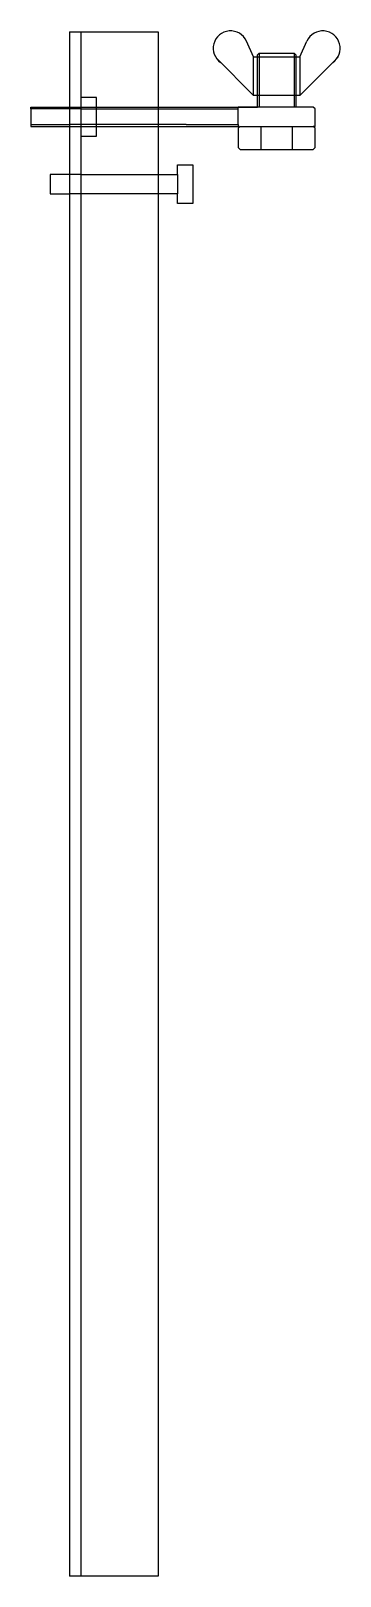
# Model space of a CAD drawing. Header units: millimetres. Extents: x -4548 to 362, y -239 to 259.
# Drawn here: x 282 to 362.2, y -141.4 to 258.8 of the extents above; entities that cross this region are included whole.
import ezdxf

# ---------------------------------------------------------------- set-up
doc = ezdxf.new("R2010")
doc.units = ezdxf.units.MM
doc.layers.add('Contorno', color=7, linetype='Continuous')

msp = doc.modelspace()

# ---------------------------------------------------------------- linework, layer by layer
for p, q in [((361.582, 252.062), (361.712, 252.062)), ((294.958, 231.562), (294.958, 221.562)), ((291.958, 221.562), (286.958, 221.562)), ((286.958, 221.562), (286.958, 216.562)), ((294.958, 221.562), (291.958, 221.562)), ((294.958, 221.562), (294.958, 216.562)), ((294.958, 221.562), (319.958, 221.562)), ((319.958, 221.562), (319.958, 224.062)), ((319.958, 224.062), (323.958, 224.062)), ((319.958, 221.562), (319.958, 216.562)), ((323.958, 224.062), (323.958, 214.062)), ((286.958, 216.562), (291.958, 216.562)), ((294.958, 216.562), (291.958, 216.562)), ((319.958, 216.562), (294.958, 216.562)), ((319.958, 214.062), (319.958, 216.562)), ((323.958, 214.062), (319.958, 214.062)), ((294.958, -141.438), (291.958, -141.438)), ((314.958, -141.438), (294.958, -141.438))]:
    msp.add_line(p, q)
at = {"layer": 'Contorno'}
for p, q in [((291.958, 258.562), (291.958, -141.438)), ((291.958, 258.562), (294.958, 258.562)), ((294.958, 258.562), (294.958, -141.438)), ((294.958, 258.562), (314.958, 258.562)), ((294.958, 258.562), (294.958, 238.562)), ((314.958, 258.562), (314.958, -141.438)), ((339.712, 252.062), (337.849, 256.151)), ((351.712, 252.062), (353.575, 256.151)), ((340.712, 252.562), (341.212, 253.062)), ((340.712, 239.062), (340.712, 252.562)), ((341.212, 253.062), (350.212, 253.062)), ((341.212, 253.062), (341.212, 239.062)), ((350.212, 253.062), (350.212, 239.062)), ((350.712, 252.562), (350.212, 253.062)), ((350.712, 252.562), (350.712, 239.062)), ((330.063, 251.711), (339.712, 242.062)), ((339.712, 242.062), (339.712, 252.062)), ((339.712, 252.062), (351.712, 252.062)), ((351.712, 252.062), (351.712, 242.062)), ((361.361, 251.711), (351.712, 242.062)), ((298.958, 241.562), (294.958, 241.562)), ((298.958, 231.562), (298.958, 241.562)), ((345.712, 242.062), (339.712, 242.062)), ((351.712, 242.062), (345.712, 242.062)), ((281.958, 238.562), (281.958, 239.062)), ((281.958, 239.062), (323.099, 239.062)), ((291.958, 238.562), (281.958, 238.562)), ((281.958, 238.562), (281.958, 234.562)), ((294.958, 238.562), (291.958, 238.562)), ((294.958, 238.562), (294.958, 234.562)), ((294.958, 238.562), (322.212, 238.562)), ((322.212, 238.562), (335.712, 238.562)), ((323.099, 239.062), (335.712, 239.062)), ((335.712, 238.562), (335.712, 239.062)), ((355.212, 239.062), (335.712, 239.062)), ((335.712, 239.062), (340.712, 239.062)), ((335.712, 234.562), (335.712, 238.562)), ((355.712, 238.562), (355.212, 239.062)), ((355.712, 234.062), (355.712, 238.562)), ((281.958, 234.562), (291.958, 234.562)), ((281.958, 234.562), (281.958, 234.062)), ((281.958, 234.062), (323.099, 234.062)), ((294.958, 234.562), (291.958, 234.562)), ((322.212, 234.562), (294.958, 234.562)), ((294.958, 234.562), (294.958, 231.562)), ((322.212, 234.562), (335.712, 234.562)), ((323.099, 234.062), (335.712, 234.062)), ((335.712, 234.562), (335.712, 234.062)), ((336.212, 234.062), (335.712, 233.562)), ((335.712, 234.062), (335.712, 234.062)), ((335.712, 233.562), (335.712, 228.562)), ((336.212, 234.062), (355.212, 234.062)), ((341.712, 228.062), (341.712, 234.062)), ((341.712, 234.062), (349.712, 234.062)), ((349.712, 234.062), (349.712, 228.062)), ((355.712, 233.562), (355.212, 234.062)), ((355.712, 234.062), (355.212, 234.062)), ((355.712, 228.562), (355.712, 233.562)), ((294.958, 231.562), (298.958, 231.562)), ((336.212, 228.062), (335.712, 228.562)), ((355.212, 228.062), (355.712, 228.562)), ((336.212, 228.062), (341.712, 228.062)), ((337.712, 228.062), (355.212, 228.062))]:
    msp.add_line(p, q, dxfattribs=at)
for centre, start, end in [((333.754, 254.286), 24.49528, 235.10238), ((357.67, 254.286), 304.89762, 155.50472)]:
    msp.add_arc(centre, 4.5, start, end, dxfattribs=at)

doc.saveas('drawing.dxf')
